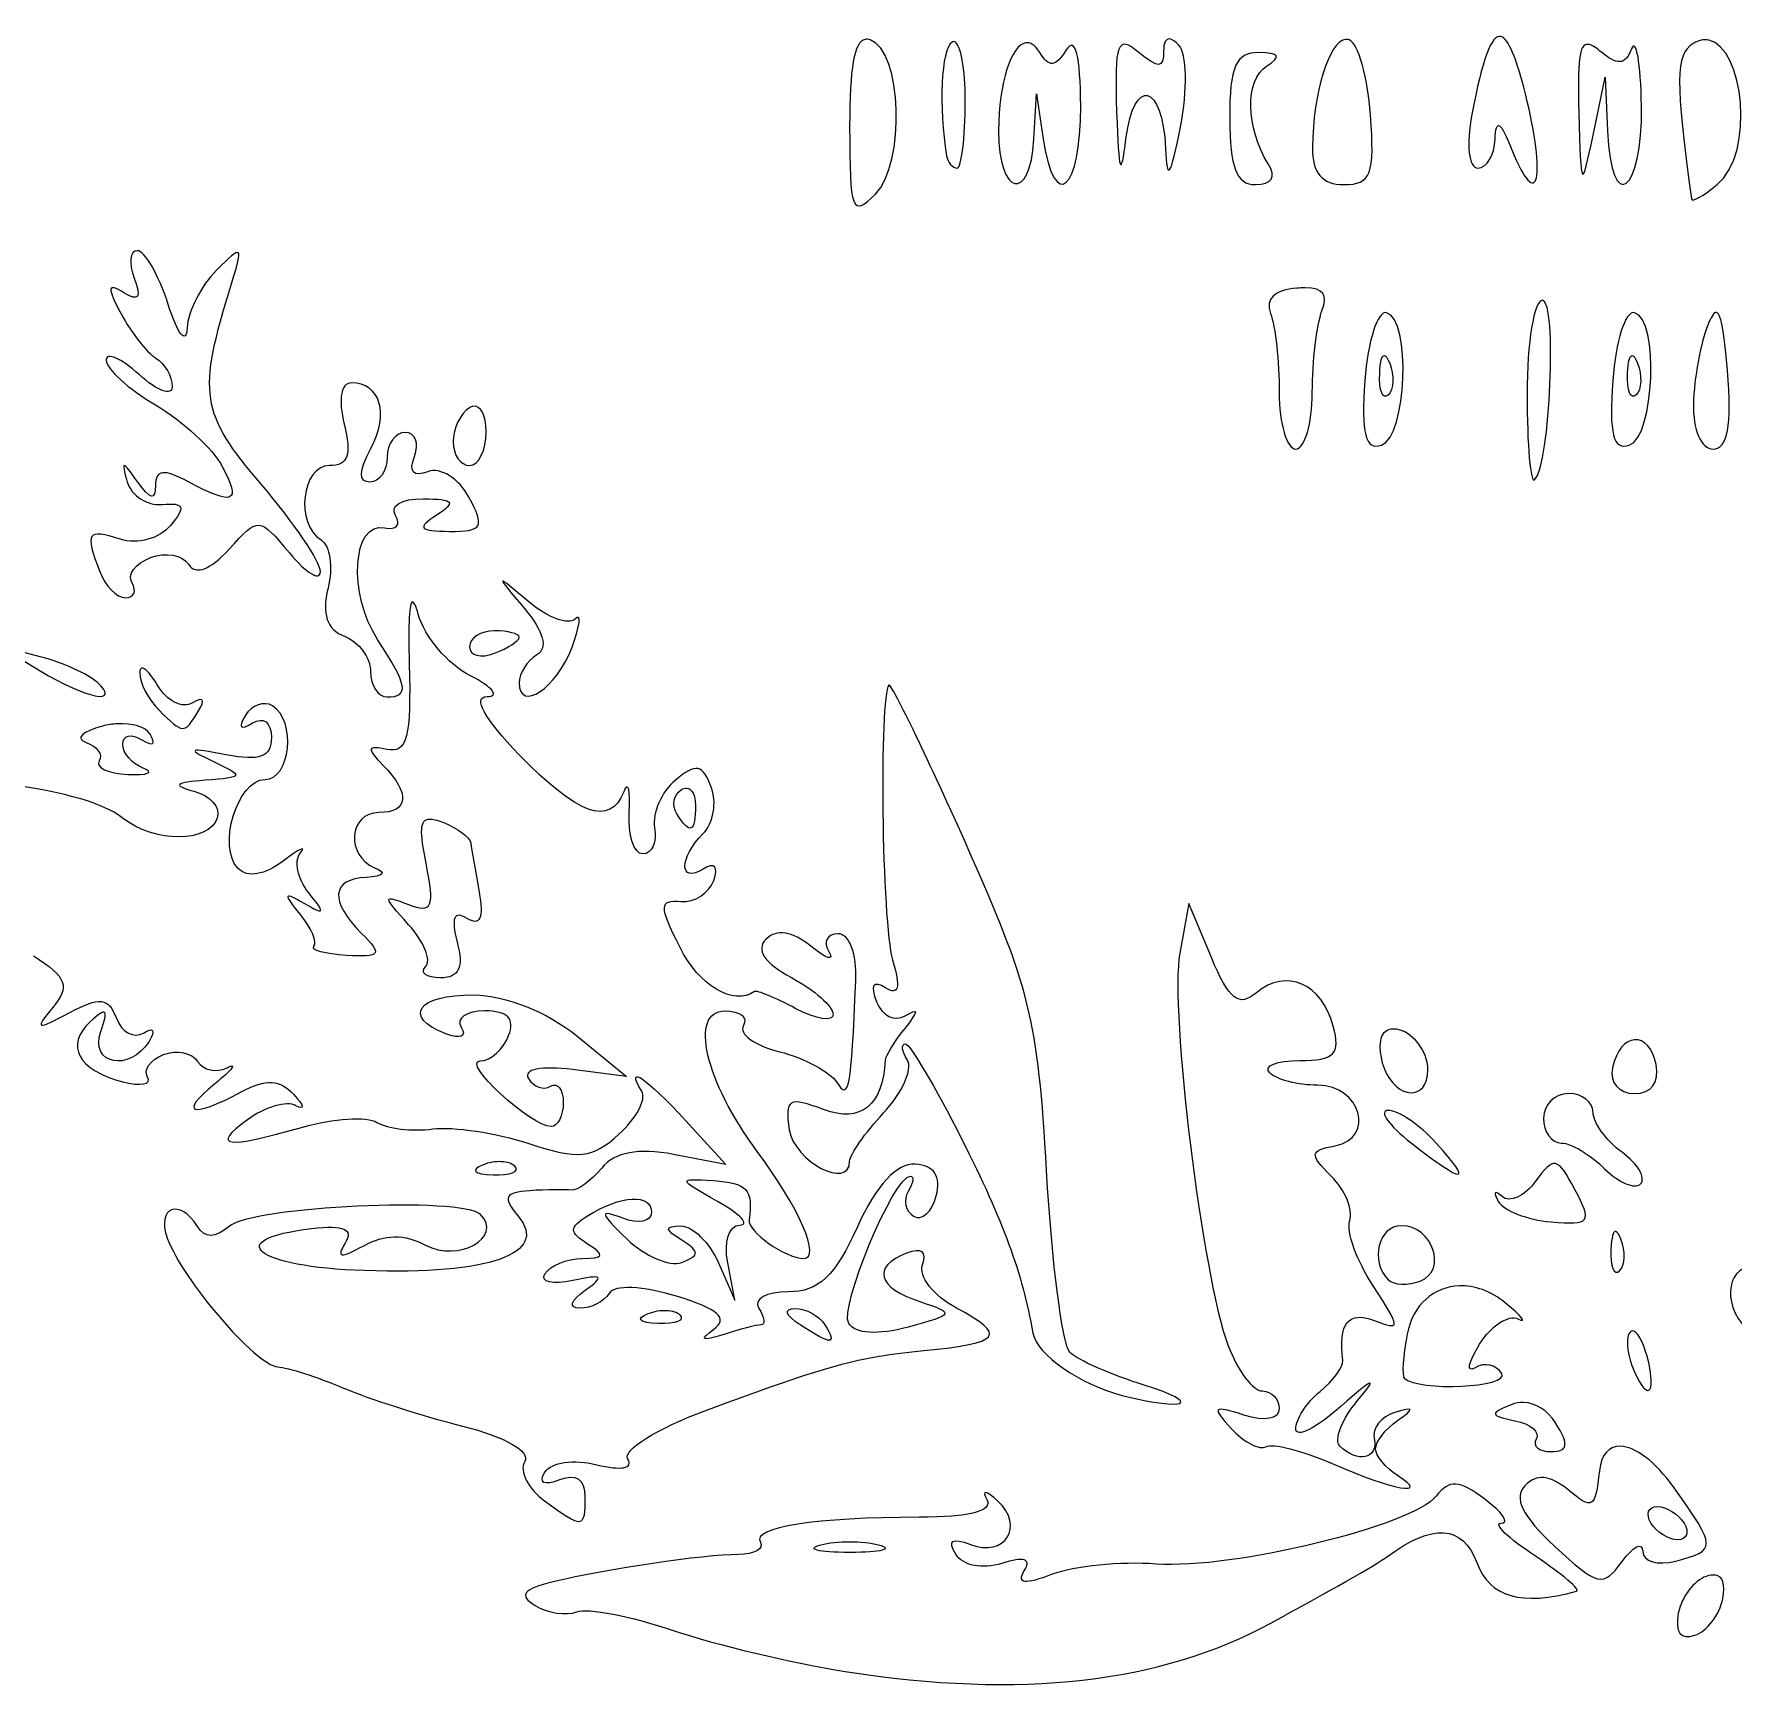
# Model space of a CAD drawing. Extents: x 25 to 138, y 19 to 165.
# Drawn here: x 54.08 to 83.1, y 19.23 to 47.67 of the extents above; entities that cross this region are included whole.
import ezdxf

# ---------------------------------------------------------------- set-up
doc = ezdxf.new("R2010")
doc.units = 0
doc.layers.add('Layer_1', color=7, linetype='CONTINUOUS')

msp = doc.modelspace()

# ---------------------------------------------------------------- linework, layer by layer
at = {"layer": 'Layer_1', "color": 7}
for points in [[(79.140733, 47.621389), (79.140733, 47.621389)], [(68.280139, 47.573434), (68.280139, 47.573434)], [(69.811415, 47.533745), (69.811415, 47.533745)], [(71.019678, 47.515556), (71.019678, 47.515556)], [(73.482508, 47.58115), (73.482508, 47.58115)], [(75.000556, 47.347986), (75.000556, 47.347986)], [(76.490491, 47.572881), (76.490491, 47.572881)], [(80.629015, 47.489648), (80.629015, 47.489648)], [(82.691111, 47.560203), (82.691111, 47.560203)], [(80.715556, 45.941286), (80.923364, 46.929064), (80.960846, 46.011842)], [(71.162443, 45.870731), (71.204336, 46.646842), (71.322297, 45.870731)], [(55.84803, 43.965731), (55.84803, 43.965731)], [(75.798714, 43.330731), (75.798714, 43.330731)], [(79.849596, 43.119064), (79.849596, 43.119064)], [(77.187778, 42.907397), (77.187778, 42.907397)], [(81.421111, 42.907397), (81.421111, 42.907397)], [(82.809622, 42.910152), (82.809622, 42.910152)], [(77.149743, 42.17483), (77.149743, 42.17483)], [(81.383076, 42.17483), (81.383076, 42.17483)], [(59.501484, 41.707953), (59.501484, 41.707953)], [(61.581219, 41.30777), (61.581219, 41.30777)], [(62.088889, 38.321286), (62.088889, 38.321286)], [(60.54769, 37.967955), (60.54769, 37.967955)], [(61.947778, 37.474619), (61.947778, 37.474619)], [(53.481111, 37.216098), (54.186667, 36.791111)], [(54.186667, 37.03144), (53.481111, 37.216098), (53.481111, 37.216098)], [(55.94339, 36.835208), (55.94339, 36.835208)], [(68.685833, 36.54582), (68.685833, 36.54582)], [(55.510134, 35.886566), (55.510134, 35.886566)], [(65.234673, 34.786893), (65.234673, 34.786893)], [(60.837631, 34.259931), (60.837631, 34.259931)], [(73.810481, 32.818503), (73.655039, 31.971836)], [(74.194678, 31.89687), (73.810481, 32.818503), (73.810481, 32.818503)], [(61.595, 31.255808), (61.595, 31.255808)], [(63.357785, 30.555214), (64.203351, 29.86454), (63.282822, 29.980846)], [(77.357001, 30.67152), (77.357001, 30.67152)], [(81.423868, 30.491824), (81.423868, 30.491824)], [(80.292222, 29.572948), (80.292222, 29.572948)], [(65.21483, 29.108825), (65.898889, 28.36248), (65.006471, 28.532253)], [(77.214786, 29.28411), (77.214786, 29.28411)], [(62.065188, 28.408781), (62.065188, 28.408781)], [(80.074493, 28.375157), (80.074493, 28.375157)], [(77.439684, 27.31517), (77.439684, 27.31517)], [(81.100854, 27.217052), (81.100854, 27.217052)], [(65.774866, 26.68017), (66.055985, 26.04517), (65.933063, 26.68017)], [(78.429666, 26.288807), (78.429666, 26.288807)], [(64.88741, 25.869331), (64.88741, 25.869331)], [(67.081798, 25.899648), (67.081798, 25.899648)], [(81.381425, 25.520411), (81.381425, 25.520411)], [(79.527135, 24.296716), (79.527135, 24.296716)], [(81.183536, 23.549817), (81.183536, 23.549817)], [(78.369583, 22.90214), (78.369583, 22.90214)], [(81.811371, 22.517392), (81.811371, 22.517392)], [(68.015556, 21.91822), (68.015556, 21.91822)], [(82.803007, 21.347714), (82.803007, 21.347714)]]:
    msp.add_lwpolyline(points, dxfattribs=at)
for points in [[(71.962258, 46.435175), (71.95949, 47.293184), (71.870598, 47.63824), (71.715314, 47.393187)], [(72.954444, 47.352397), (72.5872, 47.657197), (72.537128, 47.521714), (72.576312, 46.328789)], [(79.140733, 47.621389), (78.975845, 47.666423), (78.820642, 47.227909), (78.64464, 46.294064)], [(79.558004, 46.644635), (79.403281, 47.259083), (79.26898, 47.586362), (79.140733, 47.621389)], [(81.540175, 46.435175), (81.527921, 47.172481), (81.451952, 47.611867), (81.371502, 47.411376)], [(68.280139, 47.573434), (68.090931, 47.534603), (68.015556, 47.092298), (68.015556, 46.085702)], [(68.368333, 47.565715), (68.336547, 47.576163), (68.307167, 47.578979), (68.280139, 47.573434)], [(68.455977, 44.930355), (68.97451, 45.44891), (68.910062, 47.387774), (68.368333, 47.565715)], [(69.766214, 47.528786), (69.578008, 47.412482), (69.529912, 46.417903), (69.672508, 45.588508)], [(69.811415, 47.533745), (69.796801, 47.540038), (69.781688, 47.538348), (69.766214, 47.528786)], [(69.991111, 46.522266), (69.991111, 47.07357), (69.913714, 47.489698), (69.811415, 47.533745)], [(71.019678, 47.515556), (70.77942, 47.472991), (70.563923, 46.852898), (70.559964, 46.011842)], [(71.261111, 47.352397), (71.182402, 47.47975), (71.099765, 47.529743), (71.019678, 47.515556)], [(71.715314, 47.393187), (71.529394, 47.09976), (71.423304, 47.089959), (71.261111, 47.352397)], [(73.377778, 47.374444), (73.377778, 47.074555), (73.294446, 47.070229), (72.954444, 47.352397)], [(73.482508, 47.58115), (73.415373, 47.589814), (73.377778, 47.519524), (73.377778, 47.374444)], [(73.633542, 47.479727), (73.573914, 47.542254), (73.522789, 47.575951), (73.482508, 47.58115)], [(73.666062, 46.082948), (73.791386, 46.71679), (73.777088, 47.329162), (73.633542, 47.479727)], [(75.000556, 47.347986), (74.61178, 47.351401), (74.506667, 47.112139), (74.506667, 46.223508)], [(75.135605, 47.116476), (75.396446, 47.282028), (75.359728, 47.344882), (75.000556, 47.347986)], [(76.490491, 47.572881), (76.207287, 47.549295), (75.927351, 46.669259), (75.921636, 45.729619)], [(76.547266, 47.566268), (76.528439, 47.572542), (76.509372, 47.574455), (76.490491, 47.572881)], [(76.911618, 46.284691), (76.862813, 46.939052), (76.698774, 47.515779), (76.547266, 47.566268)], [(80.629015, 47.489648), (80.474267, 47.503558), (80.446956, 47.1915), (80.470265, 46.328789)], [(80.829105, 47.375548), (80.746315, 47.444261), (80.680597, 47.485011), (80.629015, 47.489648)], [(81.371502, 47.411376), (81.259178, 47.13144), (81.133109, 47.123269), (80.829105, 47.375548)], [(82.417708, 47.49902), (82.123246, 47.317043), (82.119298, 46.866185), (82.394558, 44.848776)], [(82.691111, 47.560203), (82.607057, 47.57693), (82.515512, 47.559464), (82.417708, 47.49902)], [(82.832222, 45.094619), (83.494973, 45.644662), (83.279485, 47.443118), (82.691111, 47.560203)], [(75.166471, 45.447397), (74.780417, 46.065997), (74.765267, 46.881414), (75.135605, 47.116476)], [(72.735612, 45.876242), (72.868392, 46.948687), (73.362603, 46.829185), (73.410298, 45.713081)], [(69.85, 45.376842), (69.927611, 45.376842), (69.991111, 45.892233), (69.991111, 46.522266)], [(71.322297, 45.870731), (71.515611, 44.594635), (71.966915, 44.992737), (71.962258, 46.435175)], [(79.328145, 45.688827), (79.77054, 44.582883), (79.920394, 45.205442), (79.558004, 46.644635)], [(80.960846, 46.011842), (81.019972, 44.552104), (81.564841, 44.950263), (81.540175, 46.435175)], [(72.576312, 46.328789), (72.610368, 45.291904), (72.649484, 45.180593), (72.735612, 45.876242)], [(74.506667, 46.223508), (74.506667, 45.389203), (74.621362, 45.094619), (74.946535, 45.094619)], [(76.459072, 45.094619), (76.921016, 45.094619), (76.987349, 45.269284), (76.911618, 46.284691)], [(78.64464, 46.294064), (78.545532, 45.768199), (78.589409, 45.376842), (78.747166, 45.376842)], [(79.039861, 45.870731), (79.052841, 46.229122), (79.131928, 46.179358), (79.328145, 45.688827)], [(80.470265, 46.328789), (80.506099, 45.002457), (80.515017, 44.988558), (80.715556, 45.941286)], [(68.015556, 46.085702), (68.015556, 44.639426), (68.056732, 44.531123), (68.455977, 44.930355)], [(70.559964, 46.011842), (70.554737, 44.901464), (71.102643, 44.77314), (71.162443, 45.870731)], [(73.410298, 45.713081), (73.435055, 45.133764), (73.495797, 45.221803), (73.666062, 46.082948)], [(78.747166, 45.376842), (78.898507, 45.376839), (79.030012, 45.599092), (79.039861, 45.870731)], [(69.672508, 45.588508), (69.692523, 45.472089), (69.772389, 45.376842), (69.85, 45.376842)], [(75.921636, 45.729619), (75.918972, 45.29051), (76.084783, 45.094619), (76.459072, 45.094619)], [(74.946535, 45.094619), (75.227795, 45.094619), (75.307204, 45.221902), (75.166471, 45.447397)], [(82.394558, 44.848776), (82.402446, 44.790948), (82.599389, 44.901379), (82.832222, 45.094619)], [(55.84803, 43.965731), (55.720135, 43.965731), (55.696547, 43.754383), (55.795664, 43.496093)], [(56.374992, 43.048508), (56.213163, 43.552981), (55.975927, 43.965731), (55.84803, 43.965731)], [(57.457027, 43.401286), (57.661658, 44.061994), (57.645467, 44.076971), (57.201263, 43.633346)], [(57.201263, 43.633346), (56.940365, 43.372799), (56.713865, 42.928299), (56.698004, 42.645568)], [(55.617621, 43.248048), (55.336542, 43.421784), (55.326669, 43.344145), (55.571319, 42.887001)], [(55.795664, 43.496093), (55.923358, 43.163325), (55.871528, 43.091132), (55.617621, 43.248048)], [(57.96635, 39.973827), (56.921183, 41.194862), (56.873298, 41.516606), (57.457027, 43.401286)], [(75.652644, 43.325216), (75.274782, 43.29674), (75.111119, 43.139517), (75.205057, 42.894717)], [(75.798714, 43.330731), (75.754755, 43.331241), (75.706012, 43.329235), (75.652644, 43.325216)], [(76.083143, 42.939367), (76.186815, 43.209547), (76.106429, 43.327138), (75.798714, 43.330731)], [(56.698004, 42.645568), (56.681745, 42.3555), (56.541035, 42.530913), (56.374992, 43.048508)], [(79.849596, 43.119064), (79.704969, 43.119064), (79.586667, 42.399589), (79.586667, 41.519987)], [(79.716201, 40.049897), (79.981242, 40.314929), (80.103102, 43.119064), (79.849596, 43.119064)], [(55.571319, 42.887001), (55.742863, 42.566453), (56.009489, 42.226152), (56.163876, 42.130733)], [(75.205057, 42.894717), (75.286489, 42.682486), (75.353333, 42.074294), (75.353333, 41.543688)], [(75.917778, 41.543688), (75.917778, 42.074294), (75.992245, 42.702498), (76.083143, 42.939367)], [(77.187778, 42.907397), (77.032556, 42.9462), (76.865881, 42.425158), (76.817361, 41.749293)], [(77.099583, 40.644105), (77.533717, 40.7888), (77.612136, 42.801307), (77.187778, 42.907397)], [(81.421111, 42.907397), (81.265889, 42.9462), (81.099214, 42.425158), (81.050694, 41.749293)], [(81.332917, 40.644105), (81.767051, 40.7888), (81.845469, 42.801307), (81.421111, 42.907397)], [(82.672922, 42.695731), (82.549427, 42.385286), (82.439626, 41.782036), (82.428732, 41.355175)], [(82.809622, 42.910152), (82.771042, 42.903189), (82.726107, 42.829431), (82.672922, 42.695731)], [(83.008061, 41.919619), (82.95051, 42.618196), (82.894497, 42.925471), (82.809622, 42.910152)], [(55.88, 41.849064), (55.569556, 42.130016), (55.315556, 42.240729), (55.315556, 42.094905)], [(55.315556, 42.094905), (55.315556, 41.949109), (55.695469, 41.605326), (56.160018, 41.330921)], [(56.163876, 42.130733), (56.318263, 42.035314), (56.444444, 41.817991), (56.444444, 41.647868)], [(77.068714, 41.872765), (77.077178, 42.07824), (77.106966, 42.18131), (77.149743, 42.17483)], [(77.149743, 42.17483), (77.175411, 42.170941), (77.205809, 42.127513), (77.239591, 42.043092)], [(81.302047, 41.872765), (81.310511, 42.07824), (81.3403, 42.18131), (81.383076, 42.17483)], [(81.383076, 42.17483), (81.408744, 42.170941), (81.439142, 42.127513), (81.472924, 42.043092)], [(56.444444, 41.647868), (56.444444, 41.477744), (56.190444, 41.568112), (55.88, 41.849064)], [(77.216993, 41.502348), (77.123211, 41.408566), (77.056465, 41.575246), (77.068714, 41.872765)], [(77.239591, 42.043092), (77.321128, 41.839353), (77.310773, 41.596102), (77.216993, 41.502348)], [(81.450327, 41.502348), (81.356544, 41.408566), (81.289799, 41.575246), (81.302047, 41.872765)], [(81.472924, 42.043092), (81.554461, 41.839353), (81.544106, 41.596102), (81.450327, 41.502348)], [(82.763871, 40.579064), (83.014507, 40.579064), (83.086075, 40.972676), (83.008061, 41.919619)], [(59.501484, 41.707953), (59.326506, 41.707953), (59.277798, 41.419265), (59.382423, 41.002397)], [(59.834419, 40.585126), (60.15563, 41.1853), (60.000442, 41.707953), (59.501484, 41.707953)], [(75.353333, 41.543688), (75.353333, 41.01311), (75.480333, 40.579064), (75.635556, 40.579064)], [(75.635556, 40.579064), (75.790778, 40.579064), (75.917778, 41.01311), (75.917778, 41.543688)], [(76.817361, 41.749293), (76.751569, 40.832861), (76.823322, 40.552016), (77.099583, 40.644105)], [(79.586667, 41.519987), (79.586667, 40.640413), (79.645042, 39.978746), (79.716201, 40.049897)], [(81.050694, 41.749293), (80.984903, 40.832861), (81.056655, 40.552016), (81.332917, 40.644105)], [(56.160018, 41.330921), (56.624564, 41.056488), (57.137026, 40.584302), (57.298827, 40.281957)], [(61.524444, 41.284619), (61.369222, 41.188689), (61.242222, 40.927298), (61.242222, 40.703637)], [(61.581219, 41.30777), (61.562892, 41.304217), (61.543847, 41.296608), (61.524444, 41.284619)], [(61.806667, 40.877822), (61.806667, 41.157487), (61.709514, 41.332637), (61.581219, 41.30777)], [(82.428732, 41.355175), (82.417341, 40.909546), (82.560143, 40.579064), (82.763871, 40.579064)], [(59.382423, 41.002397), (59.513103, 40.481754), (59.447433, 40.296842), (59.131067, 40.296842)], [(60.425872, 40.861286), (60.254041, 40.861286), (60.113333, 40.670786), (60.113333, 40.437953)], [(60.581314, 40.452834), (60.667626, 40.677737), (60.5977, 40.861286), (60.425872, 40.861286)], [(61.242222, 40.703637), (61.242222, 40.479976), (61.369222, 40.296842), (61.524444, 40.296842)], [(61.524444, 40.296842), (61.679667, 40.296842), (61.806667, 40.558233), (61.806667, 40.877822)], [(55.854092, 40.014619), (55.587971, 40.390932), (55.568336, 40.390932), (55.677153, 40.014619)], [(59.821188, 40.014619), (59.624093, 40.014619), (59.628532, 40.200429), (59.834419, 40.585126)], [(60.113333, 40.437953), (60.113333, 40.205117), (59.981871, 40.014619), (59.821188, 40.014619)], [(60.811723, 40.192109), (60.56006, 40.095533), (60.479339, 40.187066), (60.581314, 40.452834)], [(56.707924, 40.02454), (56.300043, 40.242838), (56.161031, 40.225002), (56.157814, 39.953984)], [(57.298827, 40.281957), (57.631149, 39.661012), (57.49656, 39.602476), (56.707924, 40.02454)], [(59.131067, 40.296842), (58.654538, 40.296842), (58.540506, 39.301342), (58.985548, 39.026289)], [(61.512868, 39.754444), (61.340097, 40.077278), (61.02497, 40.273953), (60.811723, 40.192109)], [(55.677153, 40.014619), (55.744483, 39.781783), (56.012639, 39.609498), (56.273017, 39.632076)], [(56.157814, 39.953984), (56.154732, 39.695553), (56.067412, 39.712978), (55.854092, 40.014619)], [(58.975075, 38.48224), (58.980239, 38.648328), (58.526437, 39.319495), (57.96635, 39.973827)], [(56.273017, 39.632076), (56.650608, 39.664644), (56.679454, 39.592257), (56.414678, 39.273233)], [(60.258853, 39.44356), (60.15631, 39.609506), (60.357941, 39.731359), (60.731798, 39.728536)], [(60.731798, 39.728536), (61.256065, 39.725065), (61.300577, 39.670277), (60.96, 39.450175)], [(61.18159, 39.172361), (61.747423, 39.168579), (61.788178, 39.24001), (61.512868, 39.754444)], [(55.558092, 39.039519), (54.987074, 39.220762), (54.946821, 39.157717), (55.204761, 38.485548)], [(56.414678, 39.273233), (56.228869, 39.049318), (55.851721, 38.946329), (55.558092, 39.039519)], [(57.416237, 38.868642), (57.921184, 39.426595), (57.926007, 39.426296), (58.444805, 38.804702)], [(59.950725, 37.327443), (59.442686, 38.102793), (59.520757, 39.348028), (60.07034, 39.231893)], [(60.07034, 39.231893), (60.272224, 39.189249), (60.357165, 39.284499), (60.258853, 39.44356)], [(60.96, 39.450175), (60.618728, 39.229616), (60.661666, 39.175748), (61.18159, 39.172361)], [(58.985548, 39.026289), (59.14134, 38.930023), (59.195439, 38.558638), (59.105713, 38.201119)], [(55.757078, 38.29207), (55.671198, 38.431037), (55.812385, 38.625629), (56.07072, 38.724774)], [(56.07072, 38.724774), (56.329058, 38.823918), (56.623565, 38.770954), (56.725013, 38.606813)], [(56.725013, 38.606813), (56.841037, 38.419079), (57.097244, 38.516175), (57.416237, 38.868642)], [(58.444805, 38.804702), (58.731373, 38.461266), (58.96991, 38.316153), (58.975075, 38.48224)], [(55.204761, 38.485548), (55.298978, 38.240015), (55.496855, 38.039064), (55.644632, 38.039064)], [(62.088889, 38.321286), (62.079423, 38.307102), (62.205932, 38.15637), (62.459856, 37.855507)], [(62.535373, 37.967955), (62.244238, 38.213079), (62.098355, 38.335468), (62.088889, 38.321286)], [(55.644632, 38.039064), (55.792407, 38.039064), (55.842958, 38.153132), (55.757078, 38.29207)], [(59.105713, 38.201119), (58.994991, 37.759977), (59.085271, 37.496622), (59.386831, 37.38091)], [(60.54769, 37.967955), (60.492042, 37.960671), (60.47278, 37.603462), (60.492569, 36.910725)], [(60.645808, 37.759596), (60.605715, 37.902268), (60.572986, 37.971266), (60.54769, 37.967955)], [(61.536572, 36.705674), (61.155222, 36.898629), (60.754511, 37.372782), (60.645808, 37.759596)], [(62.459856, 37.855507), (62.79419, 37.459351), (62.867715, 37.184103), (62.671523, 37.06286)], [(63.324161, 37.675813), (63.21309, 37.56473), (62.858413, 37.695978), (62.535373, 37.967955)], [(63.274552, 37.196806), (63.413042, 37.571173), (63.435233, 37.786867), (63.324161, 37.675813)], [(61.947778, 37.474619), (61.714944, 37.474619), (61.524444, 37.351554), (61.524444, 37.201214)], [(62.371111, 37.363825), (62.371111, 37.424841), (62.180611, 37.474619), (61.947778, 37.474619)], [(59.386831, 37.38091), (59.63121, 37.287128), (59.831111, 37.015571), (59.831111, 36.777881)], [(60.113333, 36.345731), (60.500593, 36.345731), (60.469354, 36.535923), (59.950725, 37.327443)], [(61.524444, 37.201214), (61.524444, 37.050877), (61.714944, 37.00107), (61.947778, 37.090422)], [(61.947778, 37.090422), (62.180611, 37.179773), (62.371111, 37.302836), (62.371111, 37.363825)], [(62.371111, 36.588264), (62.371111, 36.066181), (63.017287, 36.501354), (63.274552, 37.196806)], [(55.160113, 36.596533), (55.012652, 36.734314), (54.574722, 36.929925), (54.186667, 37.03144)], [(60.492569, 36.910725), (60.52818, 35.66415), (60.453312, 35.37606), (60.113333, 35.448902)], [(62.671523, 37.06286), (62.506188, 36.960667), (62.371111, 36.747268), (62.371111, 36.588264)], [(54.186667, 36.791111), (54.972997, 36.317316), (55.591196, 36.193774), (55.160113, 36.596533)], [(55.888819, 36.755283), (55.884098, 36.5923), (56.03218, 36.30655), (56.218447, 36.120283)], [(55.94339, 36.835208), (55.910562, 36.841925), (55.890586, 36.816401), (55.888819, 36.755283)], [(56.18813, 36.551883), (56.088102, 36.723705), (55.998102, 36.824015), (55.94339, 36.835208)], [(59.831111, 36.777881), (59.831111, 36.540165), (59.958111, 36.345731), (60.113333, 36.345731)], [(61.822101, 36.350139), (62.046578, 36.352425), (61.917921, 36.51269), (61.536572, 36.705674)], [(69.98615, 33.871325), (69.310501, 35.381891), (68.725517, 36.585473), (68.685833, 36.54582)], [(56.787852, 36.242652), (56.618186, 36.137778), (56.348173, 36.27697), (56.18813, 36.551883)], [(56.894786, 36.107603), (57.01551, 36.30296), (56.97279, 36.356952), (56.787852, 36.242652)], [(58.15707, 36.193043), (58.012573, 36.282338), (57.802509, 36.206674), (57.69019, 36.024923)], [(62.371111, 35.358503), (61.776466, 35.972026), (61.568604, 36.347317), (61.822101, 36.350139)], [(68.685833, 36.54582), (68.512792, 36.372762), (68.564537, 32.471593), (68.74812, 31.856631)], [(56.218447, 36.120283), (56.634039, 35.704852), (56.645737, 35.704646), (56.894786, 36.107603)], [(57.69019, 36.024923), (57.562648, 35.818562), (57.608515, 35.770178), (57.812009, 35.895936)], [(57.812009, 35.895936), (58.00572, 36.015655), (58.137778, 35.91653), (58.137778, 35.651749)], [(58.02974, 34.93517), (58.46563, 34.93517), (58.567227, 35.939551), (58.15707, 36.193043)], [(55.252166, 35.84688), (54.907076, 35.756626), (54.780606, 35.630531), (54.971597, 35.566862)], [(55.510134, 35.886566), (55.425741, 35.882155), (55.338438, 35.869435), (55.252166, 35.84688)], [(56.064658, 35.711281), (55.988348, 35.834767), (55.763315, 35.8998), (55.510134, 35.886566)], [(55.597778, 35.5393), (55.597778, 35.690741), (55.744341, 35.724489), (55.923547, 35.613714)], [(55.923547, 35.613714), (56.115128, 35.495324), (56.173435, 35.535287), (56.064658, 35.711281)], [(54.971597, 35.566862), (55.162588, 35.503221), (55.263765, 35.361294), (55.195941, 35.251566)], [(55.950556, 35.128094), (55.756528, 35.202798), (55.597778, 35.387832), (55.597778, 35.5393)], [(57.361667, 35.3574), (56.719323, 35.482227), (56.68284, 35.4624), (57.15, 35.241646)], [(58.137778, 35.651749), (58.137778, 35.317457), (57.944176, 35.2442), (57.361667, 35.3574)], [(60.113333, 35.448902), (59.773862, 35.521659), (59.759887, 35.468765), (60.042778, 35.181011)], [(55.591162, 34.281427), (54.897726, 34.835063), (52.221254, 35.121936), (50.517778, 34.824925)], [(55.195941, 35.251566), (55.128115, 35.14181), (55.349129, 35.03863), (55.687626, 35.022261)], [(55.687626, 35.022261), (56.026123, 35.005864), (56.144583, 35.053362), (55.950556, 35.128094)], [(57.15, 35.241646), (57.678162, 34.992077), (57.669091, 34.971131), (57.008889, 34.921939)], [(60.042778, 35.181011), (60.516434, 34.699257), (60.487825, 34.370725), (59.972222, 34.370725)], [(64.156497, 34.723503), (63.92223, 34.129651), (63.372729, 34.32509), (62.371111, 35.358503)], [(65.650841, 34.806736), (65.501049, 35.197106), (65.392833, 35.217697), (65.038441, 34.923593)], [(57.008889, 34.921939), (56.489386, 34.883218), (56.437505, 34.834538), (56.812657, 34.737284)], [(57.570576, 33.413814), (57.206419, 33.777966), (57.555717, 34.93517), (58.02974, 34.93517)], [(64.250756, 34.370725), (64.275555, 34.758781), (64.233036, 34.917531), (64.156497, 34.723503)], [(65.038441, 34.923593), (64.801713, 34.72711), (64.642571, 34.363388), (64.684563, 34.115512)], [(56.812657, 34.737284), (57.092887, 34.66464), (57.27295, 34.457881), (57.21284, 34.277569)], [(65.064349, 34.350882), (64.975043, 34.49538), (65.009638, 34.680583), (65.14152, 34.762089)], [(65.14152, 34.762089), (65.174489, 34.782465), (65.206011, 34.790045), (65.234673, 34.786893)], [(65.234673, 34.786893), (65.320661, 34.777433), (65.381299, 34.668662), (65.381299, 34.499159)], [(65.513037, 34.012986), (65.68887, 34.188811), (65.7509, 34.545991), (65.650841, 34.806736)], [(57.21284, 34.277569), (57.06896, 33.845967), (56.133723, 33.848132), (55.591162, 34.281427)], [(59.972222, 34.370725), (59.460963, 34.370725), (59.405407, 33.628935), (59.901667, 33.428699)], [(60.781407, 33.499254), (60.670844, 34.052063), (60.669348, 34.255102), (60.837631, 34.259931)], [(60.837631, 34.259931), (60.893723, 34.261539), (60.96865, 34.241123), (61.06473, 34.204257)], [(64.483369, 33.66517), (64.330693, 33.66517), (64.225949, 33.98267), (64.250756, 34.370725)], [(65.381299, 34.499159), (65.381299, 34.023304), (65.29256, 33.981623), (65.064349, 34.350882)], [(61.06473, 34.204257), (61.317522, 34.107257), (61.533848, 33.946342), (61.545391, 33.84652)], [(64.684563, 34.115512), (64.726558, 33.867636), (64.636046, 33.66517), (64.483369, 33.66517)], [(65.511937, 33.405548), (65.097987, 33.149713), (65.098879, 33.598825), (65.513037, 34.012986)], [(58.633871, 33.681705), (58.748938, 33.817539), (58.615535, 33.753982), (58.337317, 33.540594)], [(58.774982, 33.002058), (58.5823, 33.240169), (58.5188, 33.5459), (58.633871, 33.681705)], [(61.545391, 33.84652), (61.556925, 33.746726), (61.621058, 33.371786), (61.687603, 33.013081)], [(71.379072, 28.255543), (71.230493, 30.850632), (71.097081, 31.387543), (69.98615, 33.871325)], [(58.337317, 33.540594), (58.02748, 33.302963), (57.730452, 33.253935), (57.570576, 33.413814)], [(59.901667, 33.428699), (60.112413, 33.343665), (60.055602, 33.277148), (59.760556, 33.263884)], [(60.480993, 32.800864), (60.885962, 32.645444), (60.931095, 32.750801), (60.781407, 33.499254)], [(65.693284, 33.210417), (65.777206, 33.449628), (65.706473, 33.525775), (65.511937, 33.405548)], [(59.760556, 33.263884), (59.158454, 33.236734), (59.12636, 32.857927), (59.679527, 32.304771)], [(65.133251, 32.851024), (65.365825, 32.833187), (65.617635, 32.994799), (65.693284, 33.210417)], [(58.629463, 32.634949), (58.338675, 32.994302), (58.350836, 33.02557), (58.702222, 32.818503)], [(58.702222, 32.818503), (59.053609, 32.611437), (59.06577, 32.642732), (58.774982, 33.002058)], [(60.482647, 32.454702), (60.034551, 32.949861), (60.03448, 32.972201), (60.480993, 32.800864)], [(61.687603, 33.013081), (61.769927, 32.569259), (61.703752, 32.425565), (61.480898, 32.56329)], [(65.113408, 32.074912), (64.759228, 32.784871), (64.761945, 32.8795), (65.133251, 32.851024)], [(58.86483, 32.08704), (58.92804, 32.15037), (58.822144, 32.396866), (58.629463, 32.634949)], [(61.480898, 32.56329), (61.256057, 32.702256), (61.202976, 32.574818), (61.312227, 32.157045)], [(59.679527, 32.304771), (60.042036, 31.942285), (60.010407, 31.896432), (59.421008, 31.931597)], [(60.772588, 31.737019), (60.876406, 31.84082), (60.74592, 32.163787), (60.482647, 32.454702)], [(67.352443, 32.08704), (67.033529, 32.345894), (66.766609, 32.388111), (66.586806, 32.208308)], [(67.816566, 32.30091), (67.629365, 32.30091), (67.558339, 32.163714), (67.65892, 31.995537)], [(68.121389, 31.501649), (68.141486, 31.957155), (68.01045, 32.30091), (67.816566, 32.30091)], [(54.076975, 31.924982), (54.64869, 31.550388), (54.702321, 31.405693), (54.403295, 31.043037)], [(59.421008, 31.931597), (59.051692, 31.953611), (58.801618, 32.023709), (58.86483, 32.08704)], [(61.312227, 32.157045), (61.42541, 31.724229), (61.343534, 31.548503), (61.027798, 31.548503)], [(66.392778, 31.313686), (66.026436, 31.066064), (65.443605, 31.413017), (65.113408, 32.074912)], [(66.586806, 32.208308), (66.407002, 32.028504), (66.558849, 31.799275), (67.022266, 31.551258)], [(67.65892, 31.995537), (67.759498, 31.827389), (67.62165, 31.868571), (67.352443, 32.08704)], [(73.655039, 31.971836), (73.477106, 31.005677), (74.042174, 26.419456), (74.481862, 25.262994)], [(61.027798, 31.548503), (60.783622, 31.548503), (60.668766, 31.63319), (60.772588, 31.737019)], [(68.74812, 31.856631), (68.890687, 31.380214), (68.855404, 31.237051), (68.627955, 31.377626)], [(74.96252, 31.29329), (74.658996, 31.041378), (74.498606, 31.167523), (74.194678, 31.89687)], [(76.275517, 30.725537), (76.085486, 31.452203), (75.473171, 31.717103), (74.96252, 31.29329)], [(67.022266, 31.551258), (67.41346, 31.341905), (67.733333, 31.060631), (67.733333, 30.926181)], [(67.796723, 29.762014), (68.003087, 29.437599), (68.038777, 29.629132), (68.121389, 31.501649)], [(68.627955, 31.377626), (68.418518, 31.507053), (68.363536, 31.423716), (68.471963, 31.141155)], [(54.684964, 30.949882), (55.213566, 31.231568), (55.3526, 31.215546), (55.490291, 30.856728)], [(55.224604, 30.631281), (55.360511, 31.01753), (55.321347, 31.053849), (55.043256, 30.797197)], [(61.115993, 30.594349), (60.360848, 30.884107), (60.637745, 31.26625), (61.595, 31.255808)], [(61.595, 31.255808), (62.137725, 31.249796), (62.857501, 30.963956), (63.357785, 30.555214)], [(67.098333, 31.021541), (66.749083, 31.208456), (66.431583, 31.339932), (66.392778, 31.313686)], [(68.471963, 31.141155), (68.56406, 30.901266), (68.784783, 30.792108), (68.962544, 30.898619)], [(54.403295, 31.043037), (54.088558, 30.661304), (54.122574, 30.650218), (54.684964, 30.949882)], [(55.043256, 30.797197), (54.607409, 30.394945), (54.834451, 29.973291), (55.59392, 29.774691)], [(55.490291, 30.856728), (55.581863, 30.618081), (55.790375, 30.505226), (55.953313, 30.605923)], [(61.781312, 30.984059), (61.466578, 30.984059), (61.286297, 30.858588), (61.381129, 30.705144)], [(62.190864, 30.560725), (62.302345, 30.851245), (62.174024, 30.984059), (61.781312, 30.984059)], [(66.435772, 28.58517), (65.54582, 29.774031), (65.268012, 30.984059), (65.885108, 30.984059)], [(65.885108, 30.984059), (66.143928, 30.984059), (66.285531, 30.870809), (66.199853, 30.732153)], [(67.733333, 30.926181), (67.733333, 30.791702), (67.447583, 30.834625), (67.098333, 31.021541)], [(68.962544, 30.898619), (69.197361, 31.039335), (69.195885, 30.980926), (68.957032, 30.685298)], [(56.04812, 30.463158), (55.71794, 29.928912), (55.027085, 30.069969), (55.224604, 30.631281)], [(55.953313, 30.605923), (56.126312, 30.712829), (56.16571, 30.653404), (56.04812, 30.463158)], [(61.381129, 30.705144), (61.480003, 30.545152), (61.367148, 30.49797), (61.115993, 30.594349)], [(61.705795, 30.128019), (61.883217, 30.133215), (62.101516, 30.327892), (62.190864, 30.560725)], [(66.199853, 30.732153), (66.114154, 30.593497), (66.390774, 30.392702), (66.815008, 30.286219)], [(68.957032, 30.685298), (68.776204, 30.461468), (68.625633, 30.215003), (68.622443, 30.137392)], [(75.703354, 30.137392), (76.300398, 30.137392), (76.402012, 30.241809), (76.275517, 30.725537)], [(77.134311, 30.600965), (77.047838, 30.514492), (77.052314, 30.247958), (77.144231, 30.008408)], [(77.357001, 30.67152), (77.274242, 30.683088), (77.196095, 30.662749), (77.134311, 30.600965)], [(77.893333, 29.979192), (77.893333, 30.316293), (77.60528, 30.63681), (77.357001, 30.67152)], [(81.423868, 30.491824), (81.268372, 30.480176), (81.111209, 30.317684), (81.047387, 30.011162)], [(81.790977, 30.066836), (81.733695, 30.364285), (81.579362, 30.503468), (81.423868, 30.491824)], [(56.023315, 29.851862), (55.946381, 29.97635), (56.069196, 30.149516), (56.296168, 30.23661)], [(56.296168, 30.23661), (56.523139, 30.323704), (56.784946, 30.271264), (56.878251, 30.120303)], [(66.815008, 30.286219), (67.239241, 30.179737), (67.681128, 29.943737), (67.796723, 29.762014)], [(69.001129, 30.1407), (68.906438, 30.29389), (68.891796, 30.419614), (68.968606, 30.419614)], [(68.968606, 30.419614), (69.045418, 30.419614), (69.477153, 29.689364), (69.928272, 28.796836)], [(56.878251, 30.120303), (56.971559, 29.969315), (57.197656, 29.921151), (57.380959, 30.012816)], [(57.380959, 30.012816), (57.56426, 30.104482), (57.467841, 29.979353), (57.166535, 29.735005)], [(62.91957, 29.008503), (62.568692, 29.008503), (61.365652, 30.118144), (61.705795, 30.128019)], [(63.282822, 29.980846), (62.748614, 30.048467), (62.431938, 29.985249), (62.527657, 29.830365)], [(64.464627, 29.61043), (64.166228, 30.093255), (64.543412, 29.841107), (65.21483, 29.108825)], [(68.622443, 30.137392), (68.59112, 29.372993), (68.198862, 29.059822), (67.571276, 29.298441)], [(68.594331, 29.241116), (68.912692, 29.582831), (69.09582, 29.987481), (69.001129, 30.1407)], [(75.190725, 29.925725), (75.073219, 30.042142), (75.303961, 30.137392), (75.703354, 30.137392)], [(76.00873, 29.714059), (75.676396, 29.714059), (75.308231, 29.809309), (75.190725, 29.925725)], [(77.144231, 30.008408), (77.355152, 29.458724), (77.893333, 29.437664), (77.893333, 29.979192)], [(81.047387, 30.011162), (80.994146, 29.755497), (81.149972, 29.572948), (81.421111, 29.572948)], [(81.421111, 29.572948), (81.711789, 29.572948), (81.85047, 29.757916), (81.790977, 30.066836)], [(55.59392, 29.774691), (55.906997, 29.692819), (56.100249, 29.727402), (56.023315, 29.851862)], [(57.166535, 29.735005), (56.534417, 29.222377), (56.78113, 29.148626), (57.622392, 29.598853)], [(57.622392, 29.598853), (58.052039, 29.828782), (58.28041, 29.818314), (58.520872, 29.557513)], [(62.527657, 29.830365), (62.618352, 29.683582), (62.789367, 29.623649), (62.907994, 29.69697)], [(62.907994, 29.69697), (63.02662, 29.770291), (63.123521, 29.645163), (63.123521, 29.419159)], [(64.075468, 28.877312), (64.372518, 29.146129), (64.547739, 29.475951), (64.464627, 29.61043)], [(76.306937, 28.679426), (77.005533, 28.81399), (76.746114, 29.714059), (76.00873, 29.714059)], [(58.557803, 29.365139), (58.400871, 29.451753), (58.027821, 29.343871), (57.728225, 29.12481)], [(58.520872, 29.557513), (58.698234, 29.365122), (58.714739, 29.278497), (58.557803, 29.365139)], [(63.123521, 29.419159), (63.123521, 29.193155), (63.031726, 29.008503), (62.91957, 29.008503)], [(67.571276, 29.298441), (66.975005, 29.52515), (66.903837, 29.483238), (66.984784, 28.952829)], [(80.292222, 29.572948), (80.059389, 29.572948), (79.868889, 29.382448), (79.868889, 29.149614)], [(80.715556, 29.251036), (80.715556, 29.427933), (80.525056, 29.572948), (80.292222, 29.572948)], [(57.728225, 29.12481), (57.088826, 28.657252), (57.354645, 28.621972), (58.67356, 29.000234)], [(58.67356, 29.000234), (59.199108, 29.150941), (59.769979, 29.186741), (59.941906, 29.079609)], [(59.941906, 29.079609), (60.113836, 28.972449), (60.542037, 28.921751), (60.893302, 28.96716)], [(68.015556, 28.415396), (68.015556, 28.527636), (68.275968, 28.899402), (68.594331, 29.241116)], [(77.214786, 29.28411), (77.044818, 29.280639), (77.223056, 29.029839), (77.611111, 28.726281)], [(78.034444, 28.726281), (77.753495, 29.036725), (77.384758, 29.287497), (77.214786, 29.28411)], [(79.868889, 29.149614), (79.868889, 28.916781), (80.005197, 28.726281), (80.171507, 28.726281)], [(81.208894, 28.568632), (80.937498, 28.76709), (80.715556, 29.074111), (80.715556, 29.251036)], [(60.893302, 28.96716), (61.24457, 29.012542), (61.982725, 28.900951), (62.533719, 28.719115)], [(62.533719, 28.719115), (63.389931, 28.436526), (63.613868, 28.459567), (64.075468, 28.877312)], [(66.984784, 28.952829), (67.067351, 28.411837), (68.015556, 27.917415), (68.015556, 28.415396)], [(69.928272, 28.796836), (70.647114, 27.374634), (70.959811, 26.522464), (71.145355, 25.480725)], [(65.006471, 28.532253), (64.40562, 28.646525), (64.004783, 28.571011), (63.780018, 28.30019)], [(67.230625, 26.755134), (67.533926, 26.748671), (67.151809, 27.628662), (66.435772, 28.58517)], [(76.242994, 28.159079), (75.863331, 28.538724), (75.870226, 28.595324), (76.306937, 28.679426)], [(77.611111, 28.726281), (78.520166, 28.015222), (78.677956, 28.015222), (78.034444, 28.726281)], [(80.171507, 28.726281), (80.337815, 28.726281), (80.670462, 28.529394), (80.910687, 28.289167)], [(81.52474, 28.030095), (81.622432, 28.127772), (81.480287, 28.370201), (81.208894, 28.568632)], [(61.75375, 28.35421), (61.528613, 28.264097), (61.595302, 28.19743), (61.924077, 28.183884)], [(62.065188, 28.408781), (61.967144, 28.41282), (61.855612, 28.394977), (61.75375, 28.35421)], [(61.924077, 28.183884), (62.221584, 28.171635), (62.388273, 28.238378), (62.294493, 28.33216)], [(62.294493, 28.33216), (62.247602, 28.379066), (62.163229, 28.404742), (62.065188, 28.408781)], [(63.780018, 28.30019), (63.59637, 28.0789), (63.362854, 27.908511), (63.261325, 27.922058)], [(68.000121, 25.647191), (67.832427, 25.91852), (68.768705, 28.161836), (69.049635, 28.161836)], [(69.136728, 28.366888), (68.822573, 28.390538), (68.468855, 28.006651), (68.147847, 27.294774)], [(69.049635, 28.161836), (69.120185, 28.161836), (69.104764, 28.043405), (69.01546, 27.898907)], [(69.494465, 27.825594), (69.5817, 28.159181), (69.460392, 28.342617), (69.136728, 28.366888)], [(71.778151, 25.151098), (71.649028, 25.280243), (71.469436, 26.677243), (71.379072, 28.255543)], [(76.557739, 27.400607), (76.618798, 27.583769), (76.477218, 27.924863), (76.242994, 28.159079)], [(80.074493, 28.375157), (79.983251, 28.394594), (79.890115, 28.290321), (79.73329, 28.075846)], [(80.404671, 27.932531), (80.254938, 28.212312), (80.165733, 28.355717), (80.074493, 28.375157)], [(80.910687, 28.289167), (81.150912, 28.048939), (81.427046, 27.93239), (81.52474, 28.030095)], [(62.54805, 27.913238), (62.122693, 27.886342), (62.084926, 27.801018), (62.354576, 27.476124)], [(63.261325, 27.922058), (63.159795, 27.935604), (62.838694, 27.931583), (62.54805, 27.913238)], [(63.540239, 27.48329), (64.110799, 27.839426), (64.628889, 27.867702), (64.628889, 27.542271)], [(65.757778, 27.731338), (65.071295, 28.117051), (65.069387, 28.12666), (65.687222, 28.084666)], [(65.687222, 28.084666), (66.26836, 28.045155), (66.367505, 27.936744), (66.297968, 27.417145)], [(69.01546, 27.898907), (68.926154, 27.754409), (68.967406, 27.565467), (69.107513, 27.478881)], [(79.160576, 27.813467), (79.03462, 27.927457), (79.005436, 27.890483), (79.095535, 27.731338)], [(79.73329, 28.075846), (79.544347, 27.817556), (79.286529, 27.699449), (79.160576, 27.813467)], [(79.996219, 27.380764), (80.669929, 27.324997), (80.704611, 27.372094), (80.404671, 27.932531)], [(56.876047, 27.301389), (56.573609, 27.790734), (56.166266, 27.634532), (56.360108, 27.103503)], [(61.711307, 27.504786), (61.404602, 27.811506), (57.831694, 27.646668), (57.422299, 27.306901)], [(64.138308, 27.44305), (63.728848, 27.600192), (63.740513, 27.541574), (64.208863, 27.090273)], [(66.137014, 27.32509), (66.31651, 27.330565), (66.145833, 27.513293), (65.757778, 27.731338)], [(69.107513, 27.478881), (69.247619, 27.392267), (69.421931, 27.548198), (69.494465, 27.825594)], [(79.095535, 27.731338), (79.185635, 27.572192), (79.591024, 27.414292), (79.996219, 27.380764)], [(57.422299, 27.306901), (57.170007, 27.097407), (57.003196, 27.095649), (56.876047, 27.301389)], [(58.824591, 27.266111), (59.379358, 27.331333), (59.547382, 27.258759), (59.398958, 27.018616)], [(62.354576, 27.476124), (62.885611, 26.83627), (61.869348, 26.477181), (59.725828, 26.547878)], [(60.771484, 26.982785), (61.329003, 26.684392), (62.102204, 27.113909), (61.711307, 27.504786)], [(63.540239, 27.002078), (63.217843, 27.206379), (63.217843, 27.282037), (63.540239, 27.48329)], [(64.628889, 27.542271), (64.628889, 27.384199), (64.408112, 27.339531), (64.138308, 27.44305)], [(65.146479, 27.067675), (64.851875, 27.254419), (64.84894, 27.307372), (65.132148, 27.310759)], [(65.132148, 27.310759), (65.331179, 27.313129), (65.620268, 27.02942), (65.774866, 26.68017)], [(65.933063, 26.68017), (65.863478, 27.040426), (65.951862, 27.319445), (66.137014, 27.32509)], [(66.297968, 27.417145), (66.271236, 27.217416), (66.913114, 26.761907), (67.230625, 26.755134)], [(68.147847, 27.294774), (67.766943, 26.450082), (67.485776, 26.186281), (66.968246, 26.186281)], [(76.957369, 26.287703), (76.676371, 26.716568), (76.49668, 27.217416), (76.557739, 27.400607)], [(77.439684, 27.31517), (77.045735, 27.31517), (76.898559, 26.710303), (77.21534, 26.393536)], [(77.762145, 26.369835), (78.233846, 26.550825), (77.973098, 27.31517), (77.439684, 27.31517)], [(56.360108, 27.103503), (56.619894, 26.391823), (57.875351, 24.9284), (58.245815, 24.905257)], [(59.725828, 26.547878), (57.864271, 26.609261), (57.269386, 27.083316), (58.824591, 27.266111)], [(59.398958, 27.018616), (59.241323, 26.763544), (59.32021, 26.752577), (59.714805, 26.973416)], [(59.714805, 26.973416), (60.070419, 27.172467), (60.411696, 27.175317), (60.771484, 26.982785)], [(63.44598, 26.755134), (63.821372, 26.758549), (63.841435, 26.811239), (63.540239, 27.002078)], [(64.208863, 27.090273), (64.517473, 26.792923), (64.939435, 26.612719), (65.146479, 26.68954)], [(65.146479, 26.68954), (65.460251, 26.805956), (65.460251, 26.868765), (65.146479, 27.067675)], [(81.100854, 27.217052), (81.05808, 27.223532), (81.028292, 27.120462), (81.019825, 26.914987)], [(81.190702, 27.085864), (81.15692, 27.170288), (81.126522, 27.213163), (81.100854, 27.217052)], [(81.168105, 26.54457), (81.261873, 26.638325), (81.272228, 26.882128), (81.190702, 27.085864)], [(62.81098, 26.494961), (62.897966, 26.635706), (63.183502, 26.752311), (63.44598, 26.755134)], [(68.989002, 26.847186), (68.390262, 26.617432), (68.489421, 26.253563), (69.215, 26.018158)], [(69.261301, 26.6482), (69.345847, 26.868418), (69.242107, 26.944302), (68.989002, 26.847186)], [(81.019825, 26.914987), (81.007571, 26.617468), (81.074322, 26.450788), (81.168105, 26.54457)], [(63.287783, 26.378105), (62.938319, 26.301509), (62.723993, 26.354217), (62.81098, 26.494961)], [(63.5, 26.214943), (63.840061, 26.457824), (63.798185, 26.489977), (63.287783, 26.378105)], [(69.839527, 25.90957), (69.446278, 26.120052), (69.186168, 26.452394), (69.261301, 26.6482)], [(83.43966, 26.620638), (82.973311, 26.61253), (82.897342, 25.880581), (83.431944, 25.475764)], [(63.412909, 25.908467), (63.205515, 25.911148), (63.238795, 26.028366), (63.5, 26.214943)], [(63.906798, 26.159823), (63.819873, 26.019191), (63.597776, 25.905645), (63.412909, 25.908467)], [(65.059388, 26.110214), (64.476746, 26.28903), (63.999381, 26.309626), (63.906798, 26.159823)], [(66.968246, 26.186281), (66.587212, 26.186281), (66.365504, 26.062357), (66.463333, 25.904059)], [(76.975561, 25.6968), (77.436983, 25.519734), (77.435425, 25.558102), (76.957369, 26.287703)], [(77.21534, 26.393536), (77.308126, 26.300714), (77.554288, 26.290079), (77.762145, 26.369835)], [(78.429666, 26.288807), (78.002511, 26.274684), (77.636929, 25.977106), (77.538351, 25.461433)], [(79.220658, 25.993907), (78.964322, 26.203423), (78.68596, 26.297279), (78.429666, 26.288807)], [(64.575972, 25.814761), (64.677838, 25.855514), (64.789366, 25.87337), (64.88741, 25.869331)], [(64.88741, 25.869331), (64.985451, 25.865293), (65.069824, 25.839052), (65.116716, 25.79216)], [(65.694388, 25.545769), (65.953403, 25.732431), (65.775256, 25.890504), (65.059388, 26.110214)], [(66.463333, 25.904059), (66.559266, 25.748836), (66.5771, 25.621836), (66.503019, 25.621836)], [(67.168889, 25.621836), (66.914525, 25.786231), (66.879837, 25.896825), (67.081798, 25.899648)], [(67.081798, 25.899648), (67.266665, 25.902018), (67.496289, 25.777059), (67.592222, 25.621836)], [(69.215, 26.018158), (69.822472, 25.821083), (69.814008, 25.80223), (69.01491, 25.584355)], [(69.283902, 25.181965), (70.611069, 25.310574), (70.711616, 25.44286), (69.839527, 25.90957)], [(76.439779, 25.013845), (76.356515, 25.643822), (76.531913, 25.867037), (76.975561, 25.6968)], [(79.431224, 25.723259), (79.594185, 25.64418), (79.499514, 25.765984), (79.220658, 25.993907)], [(64.746299, 25.643884), (64.417524, 25.65743), (64.350835, 25.724675), (64.575972, 25.814761)], [(65.116716, 25.79216), (65.210495, 25.698406), (65.043806, 25.631748), (64.746299, 25.643884)], [(65.851484, 25.454267), (65.490412, 25.337117), (65.443052, 25.364639), (65.694388, 25.545769)], [(66.503019, 25.621836), (66.428945, 25.621836), (66.135817, 25.546525), (65.851484, 25.454267)], [(67.592222, 25.621836), (67.808771, 25.271458), (67.711072, 25.271458), (67.168889, 25.621836)], [(69.01491, 25.584355), (68.498712, 25.44361), (68.110981, 25.467811), (68.000121, 25.647191)], [(78.775828, 25.291659), (78.973576, 25.608312), (79.268264, 25.802337), (79.431224, 25.723259)], [(71.145355, 25.480725), (71.210235, 25.116461), (71.953007, 24.599309), (72.672222, 24.417981)], [(74.481862, 25.262994), (74.642938, 24.83935), (74.904882, 24.492948), (75.063945, 24.492948)], [(77.538351, 25.461433), (77.467564, 25.091101), (77.444967, 24.753704), (77.488189, 24.71123)], [(78.699761, 24.890923), (78.543805, 24.794544), (78.578078, 24.975006), (78.775828, 25.291659)], [(81.350556, 25.503876), (81.273475, 25.426801), (81.285647, 25.167958), (81.377564, 24.928408)], [(81.381425, 25.520411), (81.370308, 25.519014), (81.360191, 25.513511), (81.350556, 25.503876)], [(81.641047, 25.068416), (81.568603, 25.345439), (81.459225, 25.530207), (81.381425, 25.520411)], [(65.542803, 24.153398), (67.683264, 24.94616), (68.138932, 25.070995), (69.283902, 25.181965)], [(73.048151, 24.592716), (72.47877, 24.77046), (71.90727, 25.021925), (71.778151, 25.151098)], [(76.050069, 24.485229), (76.277941, 24.674346), (76.453213, 24.91233), (76.439779, 25.013845)], [(79.153964, 24.790051), (79.060057, 24.942), (78.855717, 24.987302), (78.699761, 24.890923)], [(81.377564, 24.928408), (81.621715, 24.292194), (81.816914, 24.39588), (81.641047, 25.068416)], [(58.245815, 24.905257), (58.41917, 24.894448), (58.920445, 24.732879), (59.359823, 24.546415)], [(76.691132, 24.328686), (77.04985, 24.756478), (76.973295, 24.73057), (76.409463, 24.232222)], [(77.488189, 24.71123), (77.724429, 24.479215), (79.300014, 24.553718), (79.153964, 24.790051)], [(84.323259, 24.930612), (83.219854, 24.466667), (82.987422, 23.945521), (83.790234, 23.735576)], [(59.359823, 24.546415), (59.7992, 24.35995), (60.71857, 24.066566), (61.402626, 23.894326)], [(72.672222, 24.417981), (73.775756, 24.139794), (74.066318, 24.274849), (73.048151, 24.592716)], [(75.063945, 24.492948), (75.223009, 24.492948), (75.353333, 24.357125), (75.353333, 24.191433)], [(75.635556, 23.844717), (75.635556, 24.007983), (75.822198, 24.296112), (76.050069, 24.485229)], [(64.225952, 23.330985), (64.133493, 23.480591), (64.726047, 23.850912), (65.542803, 24.153398)], [(74.748099, 24.082292), (74.219283, 24.250129), (74.192471, 24.220984), (74.536433, 23.849128)], [(75.353333, 24.191433), (75.353333, 24.011826), (75.109146, 23.967709), (74.748099, 24.082292)], [(76.409463, 24.232222), (75.983711, 23.855907), (75.635556, 23.681423), (75.635556, 23.844717)], [(76.387412, 23.552575), (76.283594, 23.656376), (76.420266, 24.005626), (76.691132, 24.328686)], [(77.328889, 24.126389), (77.096056, 24.056341), (76.937306, 23.856198), (76.976111, 23.681559)], [(77.37519, 23.989136), (77.674253, 24.199194), (77.66481, 24.227396), (77.328889, 24.126389)], [(79.324841, 24.261438), (78.94217, 24.110336), (78.949262, 24.072329), (79.378308, 23.985828)], [(79.527135, 24.296716), (79.458733, 24.298573), (79.390706, 24.28745), (79.324841, 24.261438)], [(80.07394, 23.947243), (79.937839, 24.165217), (79.732344, 24.291136), (79.527135, 24.296716)], [(61.402626, 23.894326), (62.131897, 23.710712), (62.571336, 23.46002), (62.465368, 23.288542)], [(74.536433, 23.849128), (74.753049, 23.614968), (75.01831, 23.476298), (75.126232, 23.541548)], [(76.998711, 23.50517), (76.998711, 23.625679), (77.167904, 23.843566), (77.37519, 23.989136)], [(79.378308, 23.985828), (79.651849, 23.93071), (79.816446, 23.789266), (79.743763, 23.671636)], [(79.995669, 23.457765), (80.289284, 23.457765), (80.307603, 23.573072), (80.07394, 23.947243)], [(75.126232, 23.541548), (75.234154, 23.60677), (75.742154, 23.477348), (76.255121, 23.253264)], [(76.976111, 23.681559), (77.053457, 23.333522), (76.686887, 23.253109), (76.387412, 23.552575)], [(79.743763, 23.671636), (79.671079, 23.554062), (79.784504, 23.457765), (79.995669, 23.457765)], [(81.183536, 23.549817), (80.990228, 23.556283), (80.852543, 23.419479), (80.821389, 23.128688)], [(82.097451, 22.840404), (81.772489, 23.296777), (81.432078, 23.541506), (81.183536, 23.549817)], [(62.465368, 23.288542), (62.365972, 23.127731), (62.519255, 22.824803), (62.805468, 22.615507)], [(62.81043, 23.107742), (62.913373, 23.274309), (63.31029, 23.331239), (63.695682, 23.234522)], [(63.695682, 23.234522), (64.113557, 23.12962), (64.326533, 23.168256), (64.225952, 23.330985)], [(76.255121, 23.253264), (77.292519, 22.8001), (77.958394, 22.677426), (77.37519, 23.047109)], [(77.37519, 23.047109), (77.167904, 23.178512), (76.998711, 23.384661), (76.998711, 23.50517)], [(63.061785, 22.974349), (62.792545, 22.871028), (62.695751, 22.922181), (62.81043, 23.107742)], [(63.5, 22.688819), (63.5, 22.982754), (63.34565, 23.083259), (63.061785, 22.974349)], [(80.280095, 22.809534), (79.978631, 23.059724), (79.754738, 23.080677), (79.551389, 22.877335)], [(80.821389, 23.128688), (80.751672, 22.477997), (80.709333, 22.453285), (80.280095, 22.809534)], [(62.805468, 22.615507), (63.463376, 22.134431), (63.5, 22.138599), (63.5, 22.688819)], [(70.35877, 22.638107), (70.467807, 22.441878), (70.060778, 22.336592), (69.200669, 22.336592)], [(70.546186, 22.612202), (70.344261, 22.798638), (70.263275, 22.809952), (70.35877, 22.638107)], [(78.034444, 22.698189), (77.631169, 22.187677), (74.566882, 21.443703), (73.255959, 21.537881)], [(78.369583, 22.90214), (78.245073, 22.910096), (78.147331, 22.841092), (78.034444, 22.698189)], [(78.864576, 22.645273), (78.64545, 22.809385), (78.494094, 22.894184), (78.369583, 22.90214)], [(79.146798, 22.232966), (79.292882, 22.23401), (79.165882, 22.419608), (78.864576, 22.645273)], [(79.551389, 22.877335), (79.348042, 22.673966), (79.50373, 22.355117), (80.057405, 21.841049)], [(82.126667, 21.589146), (82.827647, 21.77245), (82.826468, 21.816614), (82.097451, 22.840404)], [(70.077101, 21.871919), (70.669398, 21.644645), (71.010746, 22.183309), (70.546186, 22.612202)], [(81.703333, 22.23517), (81.6074, 22.390392), (81.656149, 22.517392), (81.811371, 22.517392)], [(81.811371, 22.517392), (81.966593, 22.517392), (82.171845, 22.390392), (82.267778, 22.23517)], [(69.200669, 22.336592), (67.444019, 22.337947), (66.33335, 22.163076), (66.489792, 21.909951)], [(77.187778, 21.656944), (77.976662, 22.239282), (78.482136, 22.20793), (78.727873, 21.561584)], [(79.727778, 21.670725), (79.262111, 21.979138), (79.000714, 22.232966), (79.146798, 22.232966)], [(82.15974, 21.952948), (82.004518, 21.952948), (81.799266, 22.079948), (81.703333, 22.23517)], [(82.267778, 22.23517), (82.363711, 22.079948), (82.314963, 21.952948), (82.15974, 21.952948)], [(66.489792, 21.909951), (66.559565, 21.797062), (66.391612, 21.703864), (66.116618, 21.701042)], [(68.015556, 21.736319), (67.472278, 21.736319), (67.250028, 21.794325), (67.521667, 21.865303)], [(67.521667, 21.865303), (67.657486, 21.900807), (67.836522, 21.91822), (68.015556, 21.91822)], [(68.015556, 21.91822), (68.194589, 21.91822), (68.373625, 21.900807), (68.509444, 21.865303)], [(68.509444, 21.865303), (68.781083, 21.794325), (68.558833, 21.736319), (68.015556, 21.736319)], [(69.8274, 21.707104), (69.682984, 21.940784), (69.762093, 21.992823), (70.077101, 21.871919)], [(80.057405, 21.841049), (80.794394, 21.156773), (80.884237, 21.136431), (81.209444, 21.579774)], [(81.209444, 21.579774), (81.403472, 21.844272), (81.562222, 21.92155), (81.562222, 21.751201)], [(66.116618, 21.701042), (65.504878, 21.696216), (63.884655, 21.45675), (62.950437, 21.233061)], [(70.614534, 21.548354), (70.282017, 21.442803), (69.949291, 21.509887), (69.8274, 21.707104)], [(70.998182, 21.41937), (71.126325, 21.62669), (70.99782, 21.669992), (70.614534, 21.548354)], [(73.255959, 21.537881), (72.645549, 21.58171), (71.844137, 21.502747), (71.475535, 21.362595)], [(75.212222, 20.53026), (76.143556, 21.035353), (77.032556, 21.542362), (77.187778, 21.656944)], [(78.727873, 21.561584), (78.953332, 20.968607), (79.482332, 20.816834), (80.433333, 21.072104)], [(80.433333, 21.072104), (80.510944, 21.092932), (80.193444, 21.362341), (79.727778, 21.670725)], [(81.562222, 21.751201), (81.562222, 21.580315), (81.815426, 21.507753), (82.126667, 21.589146)], [(62.950437, 21.233061), (62.436034, 21.109899), (62.357107, 21.00695), (62.64231, 20.830674)], [(71.475535, 21.362595), (71.00375, 21.183215), (70.862608, 21.199998), (70.998182, 21.41937)], [(82.647564, 21.326767), (82.438714, 21.257227), (82.223841, 20.973913), (82.170214, 20.697279)], [(82.803007, 21.347714), (82.760292, 21.354086), (82.708287, 21.346988), (82.647564, 21.326767)], [(82.929786, 20.950285), (82.976565, 21.191608), (82.931158, 21.32859), (82.803007, 21.347714)], [(82.452436, 20.320797), (82.661286, 20.39034), (82.876159, 20.673651), (82.929786, 20.950285)], [(62.64231, 20.830674), (62.852972, 20.700485), (63.17464, 20.651457), (63.357235, 20.721533)], [(63.357235, 20.721533), (63.53983, 20.791581), (64.279622, 20.648392), (65.000959, 20.40348)], [(82.170214, 20.697279), (82.107842, 20.375545), (82.209547, 20.239912), (82.452436, 20.320797)], [(65.000959, 20.40348), (65.722297, 20.158596), (67.044841, 19.843478), (67.940039, 19.703436)], [(67.940039, 19.703436), (70.950365, 19.232605), (73.315536, 19.501644), (75.212222, 20.53026)]]:
    msp.add_open_spline(points, degree=3, dxfattribs=at)

doc.saveas('drawing.dxf')
